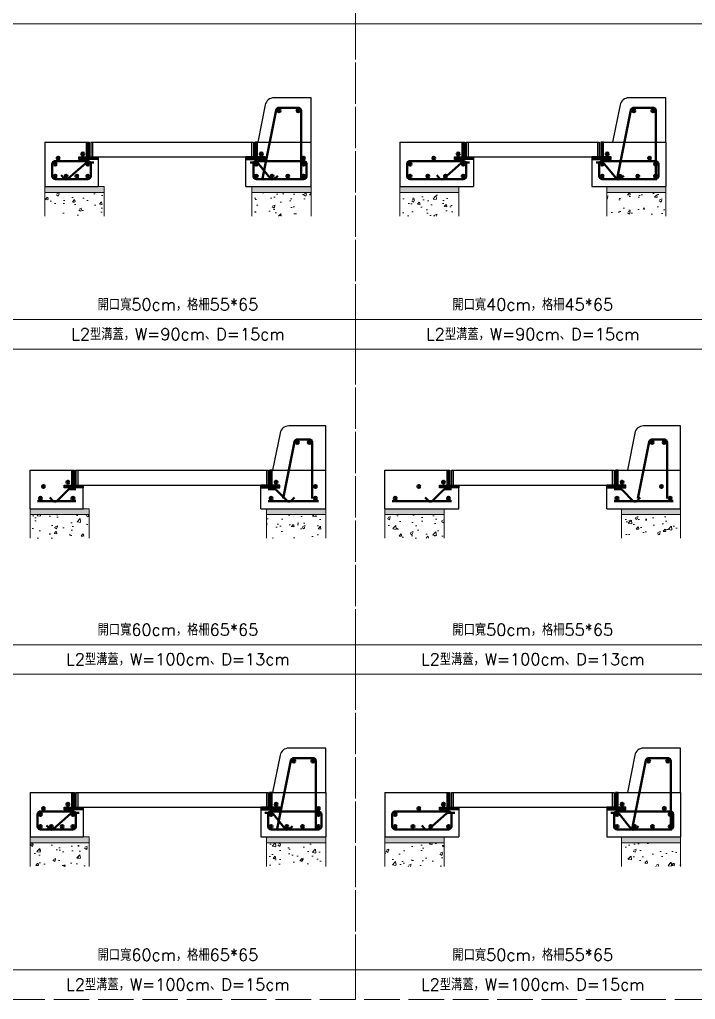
# Model space of a CAD drawing. Extents: x -2931 to 4779, y -2120 to 304.
# Drawn here: x 3551.8 to 3780.3, y -1460.5 to -1129 of the extents above; entities that cross this region are included whole.
import ezdxf

# ---------------------------------------------------------------- set-up
doc = ezdxf.new("R2010")
doc.units = 0
doc.header["$MEASUREMENT"] = 0
doc.linetypes.add('ACAD_ISO02W100', pattern=[15, 12, -3])
doc.layers.add('一、4.基本-隱藏', color=9, linetype='ACAD_ISO02W100', lineweight=20, plot=False)
doc.layers.add('三、3.文字-註解文字', color=2, linetype='Continuous')
for name, color, linetype, lineweight in [('二、1.繪圖-既有設施', 8, 'Continuous', 20), ('二、2.繪圖-施作項目', 181, 'Continuous', 30), ('二、5.繪圖-鋼筋', 60, 'Continuous', 50), ('二、6.繪圖-其他施作項目', 35, 'Continuous', 30)]:
    doc.layers.add(name, color=color, linetype=linetype, lineweight=lineweight)
doc.styles.add('Content', font='romans.shx', dxfattribs={"height": 4, "bigfont": 'genie.shx'})
doc.linetypes.add('ZIGZAG', pattern='A,0.00254,-5.08,[131,ltypeshp.shx,S=5.08,R=0,X=-5.08,Y=0],-10.16,[131,ltypeshp.shx,S=5.08,R=180,X=5.08,Y=0],-5.08', length=20.32254)
pattern_1 = [(0, (-224119.11284, -334171.829), (0.635, 0.635), [0.3175, -0.9525]), (90, (-224118.9541, -334171.9878), (-0.635, 0.635), [0.3175, -0.9525])]
pattern_2 = [(50, (-224119.113, -334171.829), (9.10923345, -0.79695428), [0.9525, -10.4775]), (355, (-224119.113, -334171.829), (-1.76217107, 9.55284226), [0.762, -8.3820292]), (100.4514447, (-224118.354, -334171.895), (7.34706235, 8.7558876), [0.80950044, -8.90451223]), (46.1842, (-224119.113, -334169.289), (13.55395204, -2.1021164), [1.42875, -15.71625]), (96.6355576, (-224117.983, -334169.464), (11.8702067, 12.37130623), [1.21425116, -13.3567804]), (351.184151, (-224119.113, -334169.289), (11.8702067, 12.37130623), [1.14299835, -12.5729866]), (21, (-224117.843, -334169.924), (7.58071956, -5.11325991), [0.9525, -10.4775]), (326, (-224117.843, -334169.924), (3.09010142, 9.2093983), [0.762, -8.382]), (71.451445, (-224117.211, -334170.35), (10.67082096, 4.09613844), [0.80950044, -8.90449688]), (37.5, (-224119.113, -334171.829), (0.154430163, 4.227751944), [0, -8.2804, 0, -8.509, 0, -8.41375]), (7.5, (-224119.113, -334171.829), (3.340983126, 5.00902874), [0, -4.8514, 0, -8.0899, 0, -3.20675]), (327.5, (-224121.945, -334171.829), (6.779529758, -0.2864372), [0, -3.175, 0, -9.906, 0, -13.1445]), (317.5, (-224123.215, -334171.829), (7.40645907, 1.27132455), [0, -4.1275, 0, -6.5786, 0, -9.3345])]

msp = doc.modelspace()

# ---------------------------------------------------------------- hatches: boundary and pattern name
at = {"layer": '二、1.繪圖-既有設施'}
h = msp.add_hatch(dxfattribs=at)
h.set_pattern_fill('CROSS', color=256, scale=0.1)
h.set_pattern_definition(pattern_1)
h.paths.add_polyline_path([(3650.347, -1185.464), (3630.347, -1185.464), (3630.347, -1187.464), (3650.347, -1187.464)])
h.paths.add_polyline_path([(3580.347, -1185.464), (3578.347, -1185.464), (3560.347, -1185.464), (3560.347, -1187.464), (3580.347, -1187.464)])
h = msp.add_hatch(dxfattribs=at)
h.set_pattern_fill('CROSS', color=256, scale=0.1)
h.set_pattern_definition(pattern_1)
h.paths.add_polyline_path([(3770.347, -1185.464), (3750.347, -1185.464), (3750.347, -1187.464), (3770.347, -1187.464)])
h.paths.add_polyline_path([(3700.347, -1185.464), (3680.347, -1185.464), (3680.347, -1187.464), (3700.347, -1187.464)])
h = msp.add_hatch(dxfattribs=at)
h.set_pattern_fill('AR-CONC', color=256, scale=0.05)
h.set_pattern_definition(pattern_2)
h.paths.add_polyline_path([(3630.347, -1195.464), (3650.347, -1195.464), (3650.347, -1187.464), (3630.347, -1187.464)])
h.paths.add_polyline_path([(3560.347, -1195.464), (3580.347, -1195.464), (3580.347, -1187.464), (3560.347, -1187.464)])
h = msp.add_hatch(dxfattribs=at)
h.set_pattern_fill('AR-CONC', color=256, scale=0.05)
h.set_pattern_definition(pattern_2)
h.paths.add_polyline_path([(3750.347, -1195.464), (3770.347, -1195.464), (3770.347, -1187.464), (3750.347, -1187.464)])
h.paths.add_polyline_path([(3680.347, -1195.464), (3700.347, -1195.464), (3700.347, -1187.464), (3680.347, -1187.464)])
h = msp.add_hatch(dxfattribs=at)
h.set_pattern_fill('CROSS', color=256, scale=0.1)
h.set_pattern_definition(pattern_1)
h.paths.add_polyline_path([(3575.347, -1294.464), (3573.347, -1294.464), (3555.347, -1294.464), (3555.347, -1296.464), (3575.347, -1296.464)])
h.paths.add_polyline_path([(3655.347, -1294.464), (3635.347, -1294.464), (3635.347, -1296.464), (3655.347, -1296.464)])
h = msp.add_hatch(dxfattribs=at)
h.set_pattern_fill('CROSS', color=256, scale=0.1)
h.set_pattern_definition(pattern_1)
h.paths.add_polyline_path([(3695.347, -1294.464), (3675.347, -1294.464), (3675.347, -1296.464), (3695.347, -1296.464)])
h.paths.add_polyline_path([(3775.347, -1294.464), (3755.347, -1294.464), (3755.347, -1296.464), (3775.347, -1296.464)])
h = msp.add_hatch(dxfattribs=at)
h.set_pattern_fill('AR-CONC', color=256, scale=0.05)
h.set_pattern_definition(pattern_2)
h.paths.add_polyline_path([(3635.347, -1304.464), (3655.347, -1304.464), (3655.347, -1296.464), (3635.347, -1296.464)])
h.paths.add_polyline_path([(3555.347, -1304.464), (3575.347, -1304.464), (3575.347, -1296.464), (3555.347, -1296.464)])
h = msp.add_hatch(dxfattribs=at)
h.set_pattern_fill('AR-CONC', color=256, scale=0.05)
h.set_pattern_definition(pattern_2)
h.paths.add_polyline_path([(3755.347, -1304.464), (3775.347, -1304.464), (3775.347, -1296.464), (3755.347, -1296.464)])
h.paths.add_polyline_path([(3675.347, -1304.464), (3695.347, -1304.464), (3695.347, -1296.464), (3675.347, -1296.464)])
h = msp.add_hatch(dxfattribs=at)
h.set_pattern_fill('CROSS', color=256, scale=0.1)
h.set_pattern_definition(pattern_1)
h.paths.add_polyline_path([(3655.347, -1405.464), (3635.347, -1405.464), (3635.347, -1407.464), (3655.347, -1407.464)])
h.paths.add_polyline_path([(3575.347, -1405.464), (3573.347, -1405.464), (3555.347, -1405.464), (3555.347, -1407.464), (3575.347, -1407.464)])
h = msp.add_hatch(dxfattribs=at)
h.set_pattern_fill('AR-CONC', color=256, scale=0.05)
h.set_pattern_definition(pattern_2)
h.paths.add_polyline_path([(3635.347, -1415.464), (3655.347, -1415.464), (3655.347, -1407.464), (3635.347, -1407.464)])
h.paths.add_polyline_path([(3555.347, -1415.464), (3575.347, -1415.464), (3575.347, -1407.464), (3555.347, -1407.464)])
h = msp.add_hatch(dxfattribs=at)
h.set_pattern_fill('CROSS', color=256, scale=0.1)
h.set_pattern_definition(pattern_1)
h.paths.add_polyline_path([(3775.347, -1405.464), (3755.347, -1405.464), (3755.347, -1407.464), (3775.347, -1407.464)])
h.paths.add_polyline_path([(3695.347, -1405.464), (3675.347, -1405.464), (3675.347, -1407.464), (3695.347, -1407.464)])
h = msp.add_hatch(dxfattribs=at)
h.set_pattern_fill('AR-CONC', color=256, scale=0.05)
h.set_pattern_definition(pattern_2)
h.paths.add_polyline_path([(3755.347, -1415.464), (3775.347, -1415.464), (3775.347, -1407.464), (3755.347, -1407.464)])
h.paths.add_polyline_path([(3675.347, -1415.464), (3695.347, -1415.464), (3695.347, -1407.464), (3675.347, -1407.464)])
at = {"layer": '二、5.繪圖-鋼筋'}
h = msp.add_hatch(color=256, dxfattribs=at)
h.dxf.hatch_style = 1
h.paths.add_polyline_path([(3640.017, -1159.814, 1), (3639.017, -1159.814, 1)])
h = msp.add_hatch(color=256, dxfattribs=at)
h.dxf.hatch_style = 1
h.paths.add_polyline_path([(3646.497, -1159.814, 1), (3645.497, -1159.814, 1)])
h = msp.add_hatch(color=256, dxfattribs=at)
h.dxf.hatch_style = 1
h.paths.add_polyline_path([(3760.017, -1159.814, 1), (3759.017, -1159.814, 1)])
h = msp.add_hatch(color=256, dxfattribs=at)
h.dxf.hatch_style = 1
h.paths.add_polyline_path([(3766.497, -1159.814, 1), (3765.497, -1159.814, 1)])
h = msp.add_hatch(color=256, dxfattribs=at)
h.dxf.hatch_style = 1
h.paths.add_polyline_path([(3565.347, -1175.914, 1), (3564.347, -1175.914, 1)])
h = msp.add_hatch(color=256, dxfattribs=at)
h.dxf.hatch_style = 1
h.paths.add_polyline_path([(3573.647, -1174.464, 1), (3572.647, -1174.464, 1)])
h = msp.add_hatch(color=256, dxfattribs=at)
h.dxf.hatch_style = 1
h.paths.add_polyline_path([(3634.047, -1174.464, 1), (3633.047, -1174.464, 1)])
h = msp.add_hatch(color=256, dxfattribs=at)
h.dxf.hatch_style = 1
h.paths.add_polyline_path([(3648.347, -1175.864, 1), (3647.347, -1175.864, 1)])
h = msp.add_hatch(color=256, dxfattribs=at)
h.dxf.hatch_style = 1
h.paths.add_polyline_path([(3692.347, -1175.914, 1), (3691.347, -1175.914, 1)])
h = msp.add_hatch(color=256, dxfattribs=at)
h.dxf.hatch_style = 1
h.paths.add_polyline_path([(3700.647, -1174.464, 1), (3699.647, -1174.464, 1)])
h = msp.add_hatch(color=256, dxfattribs=at)
h.dxf.hatch_style = 1
h.paths.add_polyline_path([(3751.047, -1174.464, 1), (3750.047, -1174.464, 1)])
h = msp.add_hatch(color=256, dxfattribs=at)
h.dxf.hatch_style = 1
h.paths.add_polyline_path([(3765.347, -1175.864, 1), (3764.347, -1175.864, 1)])
h = msp.add_hatch(color=256, dxfattribs=at)
h.dxf.hatch_style = 1
h.paths.add_polyline_path([(3564.347, -1177.864, 1), (3563.347, -1177.864, 1)])
h = msp.add_hatch(color=256, dxfattribs=at)
h.dxf.hatch_style = 1
h.paths.add_polyline_path([(3575.347, -1177.864, 1), (3574.347, -1177.864, 1)])
h = msp.add_hatch(color=256, dxfattribs=at)
h.dxf.hatch_style = 1
h.paths.add_polyline_path([(3632.347, -1177.864, 1), (3631.347, -1177.864, 1)])
h = msp.add_hatch(color=256, dxfattribs=at)
h.dxf.hatch_style = 1
h.paths.add_polyline_path([(3648.347, -1177.864, 1), (3647.347, -1177.864, 1)])
h = msp.add_hatch(color=256, dxfattribs=at)
h.dxf.hatch_style = 1
h.paths.add_polyline_path([(3684.347, -1177.864, 1), (3683.347, -1177.864, 1)])
h = msp.add_hatch(color=256, dxfattribs=at)
h.dxf.hatch_style = 1
h.paths.add_polyline_path([(3702.347, -1177.864, 1), (3701.347, -1177.864, 1)])
h = msp.add_hatch(color=256, dxfattribs=at)
h.dxf.hatch_style = 1
h.paths.add_polyline_path([(3749.347, -1177.864, 1), (3748.347, -1177.864, 1)])
h = msp.add_hatch(color=256, dxfattribs=at)
h.dxf.hatch_style = 1
h.paths.add_polyline_path([(3767.347, -1177.864, 1), (3766.347, -1177.864, 1)])
h = msp.add_hatch(color=256, dxfattribs=at)
h.dxf.hatch_style = 1
h.paths.add_polyline_path([(3564.347, -1181.964, 1), (3563.347, -1181.964, 1)])
h = msp.add_hatch(color=256, dxfattribs=at)
h.dxf.hatch_style = 1
h.paths.add_polyline_path([(3568.017, -1181.964, 1), (3567.017, -1181.964, 1)])
h = msp.add_hatch(color=256, dxfattribs=at)
h.dxf.hatch_style = 1
h.paths.add_polyline_path([(3571.687, -1181.964, 1), (3570.687, -1181.964, 1)])
h = msp.add_hatch(color=256, dxfattribs=at)
h.dxf.hatch_style = 1
h.paths.add_polyline_path([(3575.347, -1181.964, 1), (3574.347, -1181.964, 1)])
h = msp.add_hatch(color=256, dxfattribs=at)
h.dxf.hatch_style = 1
h.paths.add_polyline_path([(3632.347, -1181.964, 1), (3631.347, -1181.964, 1)])
h = msp.add_hatch(color=256, dxfattribs=at)
h.dxf.hatch_style = 1
h.paths.add_polyline_path([(3637.677, -1181.964, 1), (3636.677, -1181.964, 1)])
h = msp.add_hatch(color=256, dxfattribs=at)
h.dxf.hatch_style = 1
h.paths.add_polyline_path([(3643.007, -1181.964, 1), (3642.007, -1181.964, 1)])
h = msp.add_hatch(color=256, dxfattribs=at)
h.dxf.hatch_style = 1
h.paths.add_polyline_path([(3648.347, -1181.964, 1), (3647.347, -1181.964, 1)])
h = msp.add_hatch(color=256, dxfattribs=at)
h.dxf.hatch_style = 1
h.paths.add_polyline_path([(3684.347, -1181.964, 1), (3683.347, -1181.964, 1)])
h = msp.add_hatch(color=256, dxfattribs=at)
h.dxf.hatch_style = 1
h.paths.add_polyline_path([(3690.347, -1181.964, 1), (3689.347, -1181.964, 1)])
h = msp.add_hatch(color=256, dxfattribs=at)
h.dxf.hatch_style = 1
h.paths.add_polyline_path([(3696.347, -1181.964, 1), (3695.347, -1181.964, 1)])
h = msp.add_hatch(color=256, dxfattribs=at)
h.dxf.hatch_style = 1
h.paths.add_polyline_path([(3702.347, -1181.964, 1), (3701.347, -1181.964, 1)])
h = msp.add_hatch(color=256, dxfattribs=at)
h.dxf.hatch_style = 1
h.paths.add_polyline_path([(3749.347, -1181.964, 1), (3748.347, -1181.964, 1)])
h = msp.add_hatch(color=256, dxfattribs=at)
h.dxf.hatch_style = 1
h.paths.add_polyline_path([(3755.347, -1181.964, 1), (3754.347, -1181.964, 1)])
h = msp.add_hatch(color=256, dxfattribs=at)
h.dxf.hatch_style = 1
h.paths.add_polyline_path([(3761.347, -1181.964, 1), (3760.347, -1181.964, 1)])
h = msp.add_hatch(color=256, dxfattribs=at)
h.dxf.hatch_style = 1
h.paths.add_polyline_path([(3767.347, -1181.964, 1), (3766.347, -1181.964, 1)])
h = msp.add_hatch(color=256, dxfattribs=at)
h.dxf.hatch_style = 1
h.paths.add_polyline_path([(3646.217, -1272.014, 1), (3645.217, -1272.014, 1)])
h = msp.add_hatch(color=256, dxfattribs=at)
h.dxf.hatch_style = 1
h.paths.add_polyline_path([(3650.297, -1272.014, 1), (3649.297, -1272.014, 1)])
h = msp.add_hatch(color=256, dxfattribs=at)
h.dxf.hatch_style = 1
h.paths.add_polyline_path([(3766.217, -1272.014, 1), (3765.217, -1272.014, 1)])
h = msp.add_hatch(color=256, dxfattribs=at)
h.dxf.hatch_style = 1
h.paths.add_polyline_path([(3770.297, -1272.014, 1), (3769.297, -1272.014, 1)])
h = msp.add_hatch(color=256, dxfattribs=at)
h.dxf.hatch_style = 1
h.paths.add_polyline_path([(3568.647, -1285.464, 1), (3567.647, -1285.464, 1)])
h = msp.add_hatch(color=256, dxfattribs=at)
h.dxf.hatch_style = 1
h.paths.add_polyline_path([(3639.047, -1285.464, 1), (3638.047, -1285.464, 1)])
h = msp.add_hatch(color=256, dxfattribs=at)
h.dxf.hatch_style = 1
h.paths.add_polyline_path([(3695.647, -1285.464, 1), (3694.647, -1285.464, 1)])
h = msp.add_hatch(color=256, dxfattribs=at)
h.dxf.hatch_style = 1
h.paths.add_polyline_path([(3756.047, -1285.464, 1), (3755.047, -1285.464, 1)])
h = msp.add_hatch(color=256, dxfattribs=at)
h.dxf.hatch_style = 1
h.paths.add_polyline_path([(3560.347, -1286.914, 1), (3559.347, -1286.914, 1)])
h = msp.add_hatch(color=256, dxfattribs=at)
h.dxf.hatch_style = 1
h.paths.add_polyline_path([(3652.347, -1286.914, 1), (3651.347, -1286.914, 1)])
h = msp.add_hatch(color=256, dxfattribs=at)
h.dxf.hatch_style = 1
h.paths.add_polyline_path([(3687.347, -1286.914, 1), (3686.347, -1286.914, 1)])
h = msp.add_hatch(color=256, dxfattribs=at)
h.dxf.hatch_style = 1
h.paths.add_polyline_path([(3769.347, -1286.914, 1), (3768.347, -1286.914, 1)])
h = msp.add_hatch(color=256, dxfattribs=at)
h.dxf.hatch_style = 1
h.paths.add_polyline_path([(3559.347, -1290.964, 1), (3558.347, -1290.964, 1)])
h = msp.add_hatch(color=256, dxfattribs=at)
h.dxf.hatch_style = 1
h.paths.add_polyline_path([(3570.347, -1290.964, 1), (3569.347, -1290.964, 1)])
h = msp.add_hatch(color=256, dxfattribs=at)
h.dxf.hatch_style = 1
h.paths.add_polyline_path([(3637.347, -1290.964, 1), (3636.347, -1290.964, 1)])
h = msp.add_hatch(color=256, dxfattribs=at)
h.dxf.hatch_style = 1
h.paths.add_polyline_path([(3652.347, -1290.964, 1), (3651.347, -1290.964, 1)])
h = msp.add_hatch(color=256, dxfattribs=at)
h.dxf.hatch_style = 1
h.paths.add_polyline_path([(3679.347, -1290.964, 1), (3678.347, -1290.964, 1)])
h = msp.add_hatch(color=256, dxfattribs=at)
h.dxf.hatch_style = 1
h.paths.add_polyline_path([(3697.347, -1290.964, 1), (3696.347, -1290.964, 1)])
h = msp.add_hatch(color=256, dxfattribs=at)
h.dxf.hatch_style = 1
h.paths.add_polyline_path([(3754.347, -1290.964, 1), (3753.347, -1290.964, 1)])
h = msp.add_hatch(color=256, dxfattribs=at)
h.dxf.hatch_style = 1
h.paths.add_polyline_path([(3772.347, -1290.964, 1), (3771.347, -1290.964, 1)])
h = msp.add_hatch(color=256, dxfattribs=at)
h.dxf.hatch_style = 1
h.paths.add_polyline_path([(3645.017, -1379.814, 1), (3644.017, -1379.814, 1)])
h = msp.add_hatch(color=256, dxfattribs=at)
h.dxf.hatch_style = 1
h.paths.add_polyline_path([(3651.497, -1379.814, 1), (3650.497, -1379.814, 1)])
h = msp.add_hatch(color=256, dxfattribs=at)
h.dxf.hatch_style = 1
h.paths.add_polyline_path([(3765.017, -1379.814, 1), (3764.017, -1379.814, 1)])
h = msp.add_hatch(color=256, dxfattribs=at)
h.dxf.hatch_style = 1
h.paths.add_polyline_path([(3771.497, -1379.814, 1), (3770.497, -1379.814, 1)])
h = msp.add_hatch(color=256, dxfattribs=at)
h.dxf.hatch_style = 1
h.paths.add_polyline_path([(3560.347, -1395.914, 1), (3559.347, -1395.914, 1)])
h = msp.add_hatch(color=256, dxfattribs=at)
h.dxf.hatch_style = 1
h.paths.add_polyline_path([(3568.647, -1394.464, 1), (3567.647, -1394.464, 1)])
h = msp.add_hatch(color=256, dxfattribs=at)
h.dxf.hatch_style = 1
h.paths.add_polyline_path([(3639.047, -1394.464, 1), (3638.047, -1394.464, 1)])
h = msp.add_hatch(color=256, dxfattribs=at)
h.dxf.hatch_style = 1
h.paths.add_polyline_path([(3653.347, -1395.864, 1), (3652.347, -1395.864, 1)])
h = msp.add_hatch(color=256, dxfattribs=at)
h.dxf.hatch_style = 1
h.paths.add_polyline_path([(3687.347, -1395.914, 1), (3686.347, -1395.914, 1)])
h = msp.add_hatch(color=256, dxfattribs=at)
h.dxf.hatch_style = 1
h.paths.add_polyline_path([(3695.647, -1394.464, 1), (3694.647, -1394.464, 1)])
h = msp.add_hatch(color=256, dxfattribs=at)
h.dxf.hatch_style = 1
h.paths.add_polyline_path([(3756.047, -1394.464, 1), (3755.047, -1394.464, 1)])
h = msp.add_hatch(color=256, dxfattribs=at)
h.dxf.hatch_style = 1
h.paths.add_polyline_path([(3770.347, -1395.864, 1), (3769.347, -1395.864, 1)])
h = msp.add_hatch(color=256, dxfattribs=at)
h.dxf.hatch_style = 1
h.paths.add_polyline_path([(3559.347, -1397.864, 1), (3558.347, -1397.864, 1)])
h = msp.add_hatch(color=256, dxfattribs=at)
h.dxf.hatch_style = 1
h.paths.add_polyline_path([(3570.347, -1397.864, 1), (3569.347, -1397.864, 1)])
h = msp.add_hatch(color=256, dxfattribs=at)
h.dxf.hatch_style = 1
h.paths.add_polyline_path([(3637.347, -1397.864, 1), (3636.347, -1397.864, 1)])
h = msp.add_hatch(color=256, dxfattribs=at)
h.dxf.hatch_style = 1
h.paths.add_polyline_path([(3653.347, -1397.864, 1), (3652.347, -1397.864, 1)])
h = msp.add_hatch(color=256, dxfattribs=at)
h.dxf.hatch_style = 1
h.paths.add_polyline_path([(3679.347, -1397.864, 1), (3678.347, -1397.864, 1)])
h = msp.add_hatch(color=256, dxfattribs=at)
h.dxf.hatch_style = 1
h.paths.add_polyline_path([(3754.347, -1397.864, 1), (3753.347, -1397.864, 1)])
h = msp.add_hatch(color=256, dxfattribs=at)
h.dxf.hatch_style = 1
h.paths.add_polyline_path([(3772.347, -1397.864, 1), (3771.347, -1397.864, 1)])
h = msp.add_hatch(color=256, dxfattribs=at)
h.dxf.hatch_style = 1
h.paths.add_polyline_path([(3559.347, -1401.964, 1), (3558.347, -1401.964, 1)])
h = msp.add_hatch(color=256, dxfattribs=at)
h.dxf.hatch_style = 1
h.paths.add_polyline_path([(3563.017, -1401.964, 1), (3562.017, -1401.964, 1)])
h = msp.add_hatch(color=256, dxfattribs=at)
h.dxf.hatch_style = 1
h.paths.add_polyline_path([(3566.687, -1401.964, 1), (3565.687, -1401.964, 1)])
h = msp.add_hatch(color=256, dxfattribs=at)
h.dxf.hatch_style = 1
h.paths.add_polyline_path([(3570.347, -1401.964, 1), (3569.347, -1401.964, 1)])
h = msp.add_hatch(color=256, dxfattribs=at)
h.dxf.hatch_style = 1
h.paths.add_polyline_path([(3637.347, -1401.964, 1), (3636.347, -1401.964, 1)])
h = msp.add_hatch(color=256, dxfattribs=at)
h.dxf.hatch_style = 1
h.paths.add_polyline_path([(3642.677, -1401.964, 1), (3641.677, -1401.964, 1)])
h = msp.add_hatch(color=256, dxfattribs=at)
h.dxf.hatch_style = 1
h.paths.add_polyline_path([(3648.007, -1401.964, 1), (3647.007, -1401.964, 1)])
h = msp.add_hatch(color=256, dxfattribs=at)
h.dxf.hatch_style = 1
h.paths.add_polyline_path([(3653.347, -1401.964, 1), (3652.347, -1401.964, 1)])
h = msp.add_hatch(color=256, dxfattribs=at)
h.dxf.hatch_style = 1
h.paths.add_polyline_path([(3679.347, -1401.964, 1), (3678.347, -1401.964, 1)])
h = msp.add_hatch(color=256, dxfattribs=at)
h.dxf.hatch_style = 1
h.paths.add_polyline_path([(3685.347, -1401.964, 1), (3684.347, -1401.964, 1)])
h = msp.add_hatch(color=256, dxfattribs=at)
h.dxf.hatch_style = 1
h.paths.add_polyline_path([(3691.347, -1401.964, 1), (3690.347, -1401.964, 1)])
h = msp.add_hatch(color=256, dxfattribs=at)
h.dxf.hatch_style = 1
h.paths.add_polyline_path([(3697.347, -1401.964, 1), (3696.347, -1401.964, 1)])
h = msp.add_hatch(color=256, dxfattribs=at)
h.dxf.hatch_style = 1
h.paths.add_polyline_path([(3754.347, -1401.964, 1), (3753.347, -1401.964, 1)])
h = msp.add_hatch(color=256, dxfattribs=at)
h.dxf.hatch_style = 1
h.paths.add_polyline_path([(3760.347, -1401.964, 1), (3759.347, -1401.964, 1)])
h = msp.add_hatch(color=256, dxfattribs=at)
h.dxf.hatch_style = 1
h.paths.add_polyline_path([(3766.347, -1401.964, 1), (3765.347, -1401.964, 1)])
h = msp.add_hatch(color=256, dxfattribs=at)
h.dxf.hatch_style = 1
h.paths.add_polyline_path([(3772.347, -1401.964, 1), (3771.347, -1401.964, 1)])
at = {"layer": '二、6.繪圖-其他施作項目'}
h = msp.add_hatch(dxfattribs=at)
h.set_pattern_fill('ANSI31', color=256, scale=0.1)
h.set_pattern_definition([(45, (4803.18152, -2190.9917), (-0.2245064, 0.2245064), [])])
h.paths.add_polyline_path([(3575.347, -1170.464), (3574.447, -1170.464), (3574.447, -1175.464), (3571.847, -1175.464), (3571.847, -1176.364), (3578.347, -1176.364), (3578.347, -1175.464), (3575.347, -1175.464)])
h.paths.add_polyline_path([(3631.347, -1175.464), (3628.347, -1175.464), (3628.347, -1176.364), (3634.847, -1176.364), (3634.847, -1175.464), (3632.247, -1175.464), (3632.247, -1170.464), (3631.347, -1170.464)])
h = msp.add_hatch(dxfattribs=at)
h.set_pattern_fill('ANSI31', color=256, scale=0.1)
h.set_pattern_definition([(45, (5416.85616, -2474.7503), (-0.224506403, 0.224506403), [])])
h.paths.add_polyline_path([(3701.447, -1175.464), (3698.847, -1175.464), (3698.847, -1176.364), (3705.347, -1176.364), (3705.347, -1175.464), (3702.347, -1175.464), (3702.347, -1170.464), (3701.447, -1170.464)])
h.paths.add_polyline_path([(3749.247, -1170.464), (3748.347, -1170.464), (3748.347, -1175.464), (3745.347, -1175.464), (3745.347, -1176.364), (3751.847, -1176.364), (3751.847, -1175.464), (3749.247, -1175.464)])
h = msp.add_hatch(dxfattribs=at)
h.set_pattern_fill('ANSI31', color=256, scale=0.1)
h.set_pattern_definition([(45, (4798.18152, -2276.92693), (-0.2245064, 0.2245064), [])])
h.paths.add_polyline_path([(3570.347, -1281.464), (3569.447, -1281.464), (3569.447, -1286.464), (3566.847, -1286.464), (3566.847, -1287.364), (3573.347, -1287.364), (3573.347, -1286.464), (3570.347, -1286.464)])
h.paths.add_polyline_path([(3636.347, -1286.464), (3633.347, -1286.464), (3633.347, -1287.364), (3639.847, -1287.364), (3639.847, -1286.464), (3637.247, -1286.464), (3637.247, -1281.464), (3636.347, -1281.464)])
h = msp.add_hatch(dxfattribs=at)
h.set_pattern_fill('ANSI31', color=256, scale=0.1)
h.set_pattern_definition([(45, (4925.18152, -2301.9917), (-0.2245064, 0.2245064), [])])
h.paths.add_polyline_path([(3697.347, -1281.464), (3696.447, -1281.464), (3696.447, -1286.464), (3693.847, -1286.464), (3693.847, -1287.364), (3700.347, -1287.364), (3700.347, -1286.464), (3697.347, -1286.464)])
h.paths.add_polyline_path([(3753.347, -1286.464), (3750.347, -1286.464), (3750.347, -1287.364), (3756.847, -1287.364), (3756.847, -1286.464), (3754.247, -1286.464), (3754.247, -1281.464), (3753.347, -1281.464)])
h = msp.add_hatch(dxfattribs=at)
h.set_pattern_fill('ANSI31', color=256, scale=0.1)
h.set_pattern_definition([(45, (4798.18152, -2385.92693), (-0.2245064, 0.2245064), [])])
h.paths.add_polyline_path([(3570.347, -1390.464), (3569.447, -1390.464), (3569.447, -1395.464), (3566.847, -1395.464), (3566.847, -1396.364), (3573.347, -1396.364), (3573.347, -1395.464), (3570.347, -1395.464)])
h.paths.add_polyline_path([(3636.347, -1395.464), (3633.347, -1395.464), (3633.347, -1396.364), (3639.847, -1396.364), (3639.847, -1395.464), (3637.247, -1395.464), (3637.247, -1390.464), (3636.347, -1390.464)])
h = msp.add_hatch(dxfattribs=at)
h.set_pattern_fill('ANSI31', color=256, scale=0.1)
h.set_pattern_definition([(45, (4925.18152, -2410.9917), (-0.2245064, 0.2245064), [])])
h.paths.add_polyline_path([(3697.347, -1390.464), (3696.447, -1390.464), (3696.447, -1395.464), (3693.847, -1395.464), (3693.847, -1396.364), (3700.347, -1396.364), (3700.347, -1395.464), (3697.347, -1395.464)])
h.paths.add_polyline_path([(3753.347, -1395.464), (3750.347, -1395.464), (3750.347, -1396.364), (3756.847, -1396.364), (3756.847, -1395.464), (3754.247, -1395.464), (3754.247, -1390.464), (3753.347, -1390.464)])

# ---------------------------------------------------------------- linework, layer by layer
at = {"layer": '一、4.基本-隱藏'}
for points in [[(3545.347, -1120.464), (3665.347, -1120.464), (3665.347, -1130.464), (3545.347, -1130.464)], [(3665.347, -1120.464), (3785.347, -1120.464), (3785.347, -1130.464), (3665.347, -1130.464)], [(3545.347, -1130.464), (3665.347, -1130.464), (3665.347, -1230.464), (3545.347, -1230.464)], [(3665.347, -1130.464), (3785.347, -1130.464), (3785.347, -1230.464), (3665.347, -1230.464)], [(3545.347, -1230.464), (3665.347, -1230.464), (3665.347, -1240.464), (3545.347, -1240.464)], [(3665.347, -1230.464), (3785.347, -1230.464), (3785.347, -1240.464), (3665.347, -1240.464)], [(3545.347, -1240.464), (3665.347, -1240.464), (3665.347, -1340.464), (3545.347, -1340.464)], [(3665.347, -1240.464), (3785.347, -1240.464), (3785.347, -1340.464), (3665.347, -1340.464)], [(3545.347, -1340.464), (3665.347, -1340.464), (3665.347, -1350.464), (3545.347, -1350.464)], [(3665.347, -1340.464), (3785.347, -1340.464), (3785.347, -1350.464), (3665.347, -1350.464)], [(3545.347, -1350.464), (3665.347, -1350.464), (3665.347, -1450.464), (3545.347, -1450.464)], [(3665.347, -1350.464), (3785.347, -1350.464), (3785.347, -1450.464), (3665.347, -1450.464)], [(3545.347, -1450.464), (3665.347, -1450.464), (3665.347, -1460.464), (3545.347, -1460.464)], [(3665.347, -1450.464), (3785.347, -1450.464), (3785.347, -1460.464), (3665.347, -1460.464)]]:
    msp.add_lwpolyline(points, close=True, dxfattribs=at)
at = {"layer": '二、1.繪圖-既有設施'}
for points in [[(3560.347, -1185.464), (3560.347, -1195.464)], [(3578.347, -1185.464), (3580.347, -1185.464)], [(3580.347, -1185.464), (3580.347, -1195.464)], [(3630.347, -1185.464), (3630.347, -1195.464)], [(3650.347, -1185.464), (3650.347, -1195.464)], [(3680.347, -1185.464), (3680.347, -1195.464)], [(3700.347, -1185.464), (3700.347, -1195.464)], [(3750.347, -1185.464), (3750.347, -1195.464)], [(3770.347, -1185.464), (3770.347, -1195.464)], [(3560.347, -1187.464), (3580.347, -1187.464)], [(3630.347, -1187.464), (3650.347, -1187.464)], [(3680.347, -1187.464), (3700.347, -1187.464)], [(3750.347, -1187.464), (3770.347, -1187.464)], [(3555.347, -1294.464), (3555.347, -1304.464)], [(3573.347, -1294.464), (3575.347, -1294.464)], [(3575.347, -1294.464), (3575.347, -1304.464)], [(3635.347, -1294.464), (3635.347, -1304.464)], [(3655.347, -1294.464), (3655.347, -1304.464)], [(3675.347, -1294.464), (3675.347, -1304.464)], [(3695.347, -1294.464), (3695.347, -1304.464)], [(3755.347, -1294.464), (3755.347, -1304.464)], [(3775.347, -1294.464), (3775.347, -1304.464)], [(3555.347, -1296.464), (3575.347, -1296.464)], [(3635.347, -1296.464), (3655.347, -1296.464)], [(3675.347, -1296.464), (3695.347, -1296.464)], [(3755.347, -1296.464), (3775.347, -1296.464)], [(3555.347, -1405.464), (3555.347, -1415.464)], [(3555.347, -1407.464), (3575.347, -1407.464)], [(3573.347, -1405.464), (3575.347, -1405.464)], [(3575.347, -1405.464), (3575.347, -1415.464)], [(3635.347, -1405.464), (3635.347, -1415.464)], [(3635.347, -1407.464), (3655.347, -1407.464)], [(3655.347, -1405.464), (3655.347, -1415.464)], [(3675.347, -1405.464), (3675.347, -1415.464)], [(3675.347, -1407.464), (3695.347, -1407.464)], [(3695.347, -1405.464), (3695.347, -1415.464)], [(3755.347, -1405.464), (3755.347, -1415.464)], [(3755.347, -1407.464), (3775.347, -1407.464)], [(3775.347, -1405.464), (3775.347, -1415.464)]]:
    msp.add_lwpolyline(points, dxfattribs=at)
at = {"layer": '二、2.繪圖-施作項目'}
for points in [[(3650.347, -1155.464), (3637.807, -1155.464, 0.3575108), (3634.865, -1157.876), (3632.347, -1170.464)], [(3770.347, -1155.464), (3757.807, -1155.464, 0.3575108), (3754.865, -1157.876), (3752.347, -1170.464)], [(3655.347, -1266.464), (3642.807, -1266.464, 0.3575108), (3639.865, -1268.876), (3637.347, -1281.464)], [(3775.347, -1266.464), (3762.807, -1266.464, 0.3575108), (3759.865, -1268.876), (3757.347, -1281.464)], [(3655.347, -1375.464), (3642.807, -1375.464, 0.3575108), (3639.865, -1377.876), (3637.347, -1390.464)], [(3775.347, -1375.464), (3762.807, -1375.464, 0.3575108), (3759.865, -1377.876), (3757.347, -1390.464)]]:
    msp.add_lwpolyline(points, format="xyb", dxfattribs=at)
for points in [[(3650.347, -1170.464), (3650.347, -1155.464)], [(3770.347, -1170.464), (3770.347, -1155.464)], [(3560.347, -1170.464), (3574.447, -1170.464)], [(3560.347, -1170.464), (3560.347, -1185.464)], [(3632.247, -1170.464), (3632.347, -1170.464)], [(3650.347, -1185.464), (3650.347, -1170.464)], [(3680.347, -1170.464), (3701.447, -1170.464)], [(3680.347, -1170.464), (3680.347, -1185.464)], [(3749.247, -1170.464), (3752.347, -1170.464)], [(3770.347, -1170.464), (3770.347, -1185.464)], [(3578.347, -1175.464), (3578.347, -1185.464)], [(3628.347, -1185.464), (3628.347, -1175.464)], [(3705.347, -1175.464), (3705.347, -1185.464)], [(3745.347, -1175.464), (3745.347, -1185.464)], [(3560.347, -1185.464), (3578.347, -1185.464)], [(3628.347, -1185.464), (3650.347, -1185.464)], [(3680.347, -1185.464), (3705.347, -1185.464)], [(3745.347, -1185.464), (3770.347, -1185.464)], [(3655.347, -1281.464), (3655.347, -1266.464)], [(3775.347, -1281.464), (3775.347, -1266.464)], [(3555.347, -1281.464), (3569.447, -1281.464)], [(3555.347, -1294.464), (3555.347, -1281.464)], [(3637.247, -1281.464), (3637.347, -1281.464)], [(3655.347, -1294.464), (3655.347, -1281.464)], [(3675.347, -1281.464), (3696.447, -1281.464)], [(3675.347, -1294.464), (3675.347, -1281.464)], [(3754.247, -1281.464), (3757.347, -1281.464)], [(3775.347, -1294.464), (3775.347, -1281.464)], [(3573.347, -1294.464), (3573.347, -1286.464)], [(3633.347, -1294.464), (3633.347, -1286.464)], [(3700.347, -1294.464), (3700.347, -1286.464)], [(3750.347, -1294.464), (3750.347, -1286.464)], [(3555.347, -1294.464), (3573.347, -1294.464)], [(3633.347, -1294.464), (3655.347, -1294.464)], [(3675.347, -1294.464), (3700.347, -1294.464)], [(3750.347, -1294.464), (3775.347, -1294.464)], [(3655.347, -1390.464), (3655.347, -1375.464)], [(3775.347, -1390.464), (3775.347, -1375.464)], [(3555.347, -1390.464), (3569.447, -1390.464)], [(3555.347, -1390.464), (3555.347, -1405.464)], [(3637.247, -1390.464), (3637.347, -1390.464)], [(3655.347, -1390.464), (3655.347, -1405.464)], [(3675.347, -1390.464), (3696.447, -1390.464)], [(3675.347, -1390.464), (3675.347, -1405.464)], [(3754.247, -1390.464), (3757.347, -1390.464)], [(3775.347, -1390.464), (3775.347, -1405.464)], [(3573.347, -1395.464), (3573.347, -1405.464)], [(3633.347, -1395.464), (3633.347, -1405.464)], [(3700.347, -1395.464), (3700.347, -1405.464)], [(3750.347, -1395.464), (3750.347, -1405.464)], [(3555.347, -1405.464), (3573.347, -1405.464)], [(3633.347, -1405.464), (3655.347, -1405.464)], [(3675.347, -1405.464), (3700.347, -1405.464)], [(3750.347, -1405.464), (3775.347, -1405.464)]]:
    msp.add_lwpolyline(points, dxfattribs=at)
at = {"layer": '二、2.繪圖-施作項目', "linetype": 'ZIGZAG', "ltscale": 0.005}
for points in [[(3632.347, -1170.464), (3650.347, -1170.464)], [(3752.347, -1170.464), (3770.347, -1170.464)], [(3637.347, -1281.464), (3655.347, -1281.464)], [(3757.347, -1281.464), (3775.347, -1281.464)], [(3637.347, -1390.464), (3655.347, -1390.464)], [(3757.347, -1390.464), (3775.347, -1390.464)]]:
    msp.add_lwpolyline(points, dxfattribs=at)
at = {"layer": '二、5.繪圖-鋼筋'}
for points in [[(3633.794, -1183.329), (3638.537, -1159.618, -0.3575108), (3639.517, -1158.814), (3645.997, -1158.814, -0.4142136), (3646.997, -1159.814), (3646.997, -1183.314)], [(3753.794, -1183.329), (3758.537, -1159.618, -0.3575108), (3759.517, -1158.814), (3765.997, -1158.814, -0.4142136), (3766.997, -1159.814), (3766.997, -1183.314)], [(3565.865, -1181.588), (3566.857, -1182.714, 0.4142136), (3568.268, -1182.804), (3574.164, -1177.614, -0.1824306), (3574.825, -1177.364), (3576.947, -1177.364)], [(3639.122, -1181.893), (3637.955, -1182.836, -0.4142136), (3636.549, -1182.687), (3632.547, -1177.736, 0.226529), (3631.77, -1177.364), (3629.747, -1177.364)], [(3692.865, -1181.588), (3693.857, -1182.714, 0.4142136), (3695.268, -1182.804), (3701.164, -1177.614, -0.1824306), (3701.825, -1177.364), (3703.947, -1177.364)], [(3756.122, -1181.893), (3754.955, -1182.836, -0.4142136), (3753.549, -1182.687), (3749.547, -1177.736, 0.226529), (3748.77, -1177.364), (3746.747, -1177.364)], [(3640.897, -1291.018), (3644.737, -1271.818, -0.3575108), (3645.717, -1271.014), (3649.797, -1271.014, -0.4142136), (3650.797, -1272.014), (3650.797, -1291.014)], [(3760.897, -1291.018), (3764.737, -1271.818, -0.3575108), (3765.717, -1271.014), (3769.797, -1271.014, -0.4142136), (3770.797, -1272.014), (3770.797, -1291.014)], [(3570.847, -1287.864), (3568.762, -1287.864, 0.1989124), (3568.054, -1288.157), (3564.454, -1291.757, -0.4142136), (3563.04, -1291.757), (3561.98, -1290.697)], [(3635.847, -1287.864), (3637.933, -1287.864, -0.1989124), (3638.64, -1288.157), (3642.24, -1291.757, 0.4142136), (3643.654, -1291.757), (3644.715, -1290.697)], [(3697.847, -1287.864), (3695.762, -1287.864, 0.1989124), (3695.054, -1288.157), (3691.454, -1291.757, -0.4142136), (3690.04, -1291.757), (3688.98, -1290.697)], [(3752.847, -1287.864), (3754.933, -1287.864, -0.1989124), (3755.64, -1288.157), (3759.24, -1291.757, 0.4142136), (3760.654, -1291.757), (3761.715, -1290.697)], [(3638.794, -1403.329), (3643.537, -1379.618, -0.3575108), (3644.517, -1378.814), (3650.997, -1378.814, -0.4142136), (3651.997, -1379.814), (3651.997, -1403.314)], [(3758.794, -1403.329), (3763.537, -1379.618, -0.3575108), (3764.517, -1378.814), (3770.997, -1378.814, -0.4142136), (3771.997, -1379.814), (3771.997, -1403.314)], [(3560.865, -1401.588), (3561.857, -1402.714, 0.4142136), (3563.268, -1402.804), (3569.164, -1397.614, -0.1824306), (3569.825, -1397.364), (3571.947, -1397.364)], [(3644.122, -1401.893), (3642.955, -1402.836, -0.4142136), (3641.549, -1402.687), (3637.547, -1397.736, 0.226529), (3636.77, -1397.364), (3634.747, -1397.364)], [(3687.865, -1401.588), (3688.857, -1402.714, 0.4142136), (3690.268, -1402.804), (3696.164, -1397.614, -0.1824306), (3696.825, -1397.364), (3698.947, -1397.364)], [(3761.122, -1401.893), (3759.955, -1402.836, -0.4142136), (3758.549, -1402.687), (3754.547, -1397.736, 0.226529), (3753.77, -1397.364), (3751.747, -1397.364)]]:
    msp.add_lwpolyline(points, format="xyb", dxfattribs=at)
for points in [[(3575.847, -1181.964), (3575.847, -1177.864, 0.4142136), (3574.847, -1176.864), (3563.847, -1176.864, 0.4142136), (3562.847, -1177.864), (3562.847, -1181.964, 0.4142136), (3563.847, -1182.964), (3574.847, -1182.964, 0.4142136)], [(3631.847, -1176.864), (3647.847, -1176.864, -0.4142136), (3648.847, -1177.864), (3648.847, -1181.964, -0.4142136), (3647.847, -1182.964), (3631.847, -1182.964, -0.4142136), (3630.847, -1181.964), (3630.847, -1177.864, -0.4142136)], [(3702.847, -1181.964), (3702.847, -1177.864, 0.4142136), (3701.847, -1176.864), (3683.847, -1176.864, 0.4142136), (3682.847, -1177.864), (3682.847, -1181.964, 0.4142136), (3683.847, -1182.964), (3701.847, -1182.964, 0.4142136)], [(3748.847, -1182.964), (3766.847, -1182.964, 0.4142136), (3767.847, -1181.964), (3767.847, -1177.864, 0.4142136), (3766.847, -1176.864), (3748.847, -1176.864, 0.4142136), (3747.847, -1177.864), (3747.847, -1181.964, 0.4142136)], [(3570.847, -1401.964), (3570.847, -1397.864, 0.4142136), (3569.847, -1396.864), (3558.847, -1396.864, 0.4142136), (3557.847, -1397.864), (3557.847, -1401.964, 0.4142136), (3558.847, -1402.964), (3569.847, -1402.964, 0.4142136)], [(3636.847, -1396.864), (3652.847, -1396.864, -0.4142136), (3653.847, -1397.864), (3653.847, -1401.964, -0.4142136), (3652.847, -1402.964), (3636.847, -1402.964, -0.4142136), (3635.847, -1401.964), (3635.847, -1397.864, -0.4142136)], [(3697.847, -1401.964), (3697.847, -1397.864, 0.4142136), (3696.847, -1396.864), (3678.847, -1396.864, 0.4142136), (3677.847, -1397.864), (3677.847, -1401.964, 0.4142136), (3678.847, -1402.964), (3696.847, -1402.964, 0.4142136)], [(3753.847, -1402.964), (3771.847, -1402.964, 0.4142136), (3772.847, -1401.964), (3772.847, -1397.864, 0.4142136), (3771.847, -1396.864), (3753.847, -1396.864, 0.4142136), (3752.847, -1397.864), (3752.847, -1401.964, 0.4142136)]]:
    msp.add_lwpolyline(points, format="xyb", close=True, dxfattribs=at)
for points in [[(3557.847, -1291.964), (3570.847, -1291.964)], [(3635.847, -1291.964), (3652.847, -1291.964)], [(3677.847, -1291.964), (3697.847, -1291.964)], [(3752.847, -1291.964), (3772.847, -1291.964)]]:
    msp.add_lwpolyline(points, dxfattribs=at)
for centre in [(3639.517, -1159.814), (3645.997, -1159.814), (3759.517, -1159.814), (3765.997, -1159.814), (3564.847, -1175.914), (3573.147, -1174.464), (3633.547, -1174.464), (3647.847, -1175.864), (3691.847, -1175.914), (3700.147, -1174.464), (3750.547, -1174.464), (3764.847, -1175.864), (3563.847, -1177.864), (3574.847, -1177.864), (3631.847, -1177.864), (3647.847, -1177.864), (3683.847, -1177.864), (3701.847, -1177.864), (3748.847, -1177.864), (3766.847, -1177.864), (3563.847, -1181.964), (3567.517, -1181.964), (3571.187, -1181.964), (3574.847, -1181.964), (3631.847, -1181.964), (3637.177, -1181.964), (3642.507, -1181.964), (3647.847, -1181.964), (3683.847, -1181.964), (3689.847, -1181.964), (3695.847, -1181.964), (3701.847, -1181.964), (3748.847, -1181.964), (3754.847, -1181.964), (3760.847, -1181.964), (3766.847, -1181.964), (3645.717, -1272.014), (3649.797, -1272.014), (3765.717, -1272.014), (3769.797, -1272.014), (3568.147, -1285.464), (3638.547, -1285.464), (3695.147, -1285.464), (3755.547, -1285.464), (3559.847, -1286.914), (3651.847, -1286.914), (3686.847, -1286.914), (3768.847, -1286.914), (3558.847, -1290.964), (3569.847, -1290.964), (3636.847, -1290.964), (3651.847, -1290.964), (3678.847, -1290.964), (3696.847, -1290.964), (3753.847, -1290.964), (3771.847, -1290.964), (3644.517, -1379.814), (3650.997, -1379.814), (3764.517, -1379.814), (3770.997, -1379.814), (3559.847, -1395.914), (3568.147, -1394.464), (3638.547, -1394.464), (3652.847, -1395.864), (3686.847, -1395.914), (3695.147, -1394.464), (3755.547, -1394.464), (3769.847, -1395.864), (3558.847, -1397.864), (3569.847, -1397.864), (3636.847, -1397.864), (3652.847, -1397.864), (3678.847, -1397.864), (3753.847, -1397.864), (3771.847, -1397.864), (3558.847, -1401.964), (3562.517, -1401.964), (3566.187, -1401.964), (3569.847, -1401.964), (3636.847, -1401.964), (3642.177, -1401.964), (3647.507, -1401.964), (3652.847, -1401.964), (3678.847, -1401.964), (3684.847, -1401.964), (3690.847, -1401.964), (3696.847, -1401.964), (3753.847, -1401.964), (3759.847, -1401.964), (3765.847, -1401.964), (3771.847, -1401.964)]:
    msp.add_circle(centre, 0.5, dxfattribs=at)
at = {"layer": '二、6.繪圖-其他施作項目'}
for points in [[(3571.847, -1175.464), (3574.447, -1175.464), (3574.447, -1170.464), (3575.347, -1170.464), (3575.347, -1175.464), (3578.347, -1175.464), (3578.347, -1176.364), (3571.847, -1176.364)], [(3632.247, -1170.464), (3631.347, -1170.464), (3631.347, -1175.464), (3628.347, -1175.464), (3628.347, -1176.364), (3634.847, -1176.364), (3634.847, -1175.464), (3632.247, -1175.464)], [(3698.847, -1175.464), (3701.447, -1175.464), (3701.447, -1170.464), (3702.347, -1170.464), (3702.347, -1175.464), (3705.347, -1175.464), (3705.347, -1176.364), (3698.847, -1176.364)], [(3749.247, -1170.464), (3748.347, -1170.464), (3748.347, -1175.464), (3745.347, -1175.464), (3745.347, -1176.364), (3751.847, -1176.364), (3751.847, -1175.464), (3749.247, -1175.464)], [(3566.847, -1286.464), (3569.447, -1286.464), (3569.447, -1281.464), (3570.347, -1281.464), (3570.347, -1286.464), (3573.347, -1286.464), (3573.347, -1287.364), (3566.847, -1287.364)], [(3637.247, -1281.464), (3636.347, -1281.464), (3636.347, -1286.464), (3633.347, -1286.464), (3633.347, -1287.364), (3639.847, -1287.364), (3639.847, -1286.464), (3637.247, -1286.464)], [(3693.847, -1286.464), (3696.447, -1286.464), (3696.447, -1281.464), (3697.347, -1281.464), (3697.347, -1286.464), (3700.347, -1286.464), (3700.347, -1287.364), (3693.847, -1287.364)], [(3754.247, -1281.464), (3753.347, -1281.464), (3753.347, -1286.464), (3750.347, -1286.464), (3750.347, -1287.364), (3756.847, -1287.364), (3756.847, -1286.464), (3754.247, -1286.464)], [(3566.847, -1395.464), (3569.447, -1395.464), (3569.447, -1390.464), (3570.347, -1390.464), (3570.347, -1395.464), (3573.347, -1395.464), (3573.347, -1396.364), (3566.847, -1396.364)], [(3637.247, -1390.464), (3636.347, -1390.464), (3636.347, -1395.464), (3633.347, -1395.464), (3633.347, -1396.364), (3639.847, -1396.364), (3639.847, -1395.464), (3637.247, -1395.464)], [(3693.847, -1395.464), (3696.447, -1395.464), (3696.447, -1390.464), (3697.347, -1390.464), (3697.347, -1395.464), (3700.347, -1395.464), (3700.347, -1396.364), (3693.847, -1396.364)], [(3754.247, -1390.464), (3753.347, -1390.464), (3753.347, -1395.464), (3750.347, -1395.464), (3750.347, -1396.364), (3756.847, -1396.364), (3756.847, -1395.464), (3754.247, -1395.464)]]:
    msp.add_lwpolyline(points, close=True, dxfattribs=at)
for points in [[(3575.847, -1170.464), (3575.847, -1175.464)], [(3575.847, -1170.464), (3630.847, -1170.464)], [(3576.447, -1170.464), (3576.447, -1175.464)], [(3630.247, -1170.464), (3630.247, -1175.464)], [(3630.847, -1170.464), (3630.847, -1175.464)], [(3702.847, -1170.464), (3702.847, -1175.464)], [(3702.847, -1170.464), (3747.847, -1170.464)], [(3703.447, -1170.464), (3703.447, -1175.464)], [(3747.247, -1170.464), (3747.247, -1175.464)], [(3747.847, -1170.464), (3747.847, -1175.464)], [(3575.847, -1175.464), (3630.847, -1175.464)], [(3702.847, -1175.464), (3747.847, -1175.464)], [(3570.847, -1281.464), (3570.847, -1286.464)], [(3570.847, -1281.464), (3635.847, -1281.464)], [(3571.447, -1281.464), (3571.447, -1286.464)], [(3635.247, -1281.464), (3635.247, -1286.464)], [(3635.847, -1281.464), (3635.847, -1286.464)], [(3697.847, -1281.464), (3697.847, -1286.464)], [(3697.847, -1281.464), (3752.847, -1281.464)], [(3698.447, -1281.464), (3698.447, -1286.464)], [(3752.247, -1281.464), (3752.247, -1286.464)], [(3752.847, -1281.464), (3752.847, -1286.464)], [(3570.847, -1286.464), (3635.847, -1286.464)], [(3697.847, -1286.464), (3752.847, -1286.464)], [(3570.847, -1390.464), (3570.847, -1395.464)], [(3570.847, -1390.464), (3635.847, -1390.464)], [(3571.447, -1390.464), (3571.447, -1395.464)], [(3635.247, -1390.464), (3635.247, -1395.464)], [(3635.847, -1390.464), (3635.847, -1395.464)], [(3697.847, -1390.464), (3697.847, -1395.464)], [(3697.847, -1390.464), (3752.847, -1390.464)], [(3698.447, -1390.464), (3698.447, -1395.464)], [(3752.247, -1390.464), (3752.247, -1395.464)], [(3752.847, -1390.464), (3752.847, -1395.464)], [(3570.847, -1395.464), (3635.847, -1395.464)], [(3697.847, -1395.464), (3752.847, -1395.464)]]:
    msp.add_lwpolyline(points, dxfattribs=at)

# ---------------------------------------------------------------- texts
at = {"layer": '三、3.文字-註解文字', "char_height": 4, "attachment_point": 5, "style": 'Content'}
for s, width, insert in [('開口寬50cm，格柵55*65', 84.48253, (3605.347, -1225.464)), ('開口寬40cm，格柵45*65', 84.48253, (3725.347, -1225.464)), ('L2型溝蓋，W=90cm、D=15cm', 84.48253, (3605.347, -1235.464)), ('L2型溝蓋，W=90cm、D=15cm', 84.48253, (3725.347, -1235.464)), ('開口寬60cm，格柵65*65', 84.48253, (3605.347, -1335.464)), ('開口寬50cm，格柵55*65', 84.48253, (3725.347, -1335.464)), ('L2型溝蓋，W=100cm、D=13cm', 88.21753, (3605.347, -1345.464)), ('L2型溝蓋，W=100cm、D=13cm', 88.21753, (3725.347, -1345.464)), ('開口寬60cm，格柵65*65', 84.48253, (3605.347, -1445.464)), ('開口寬50cm，格柵55*65', 84.48253, (3725.347, -1445.464)), ('L2型溝蓋，W=100cm、D=15cm', 89.82781, (3605.347, -1455.464)), ('L2型溝蓋，W=100cm、D=15cm', 89.82781, (3725.347, -1455.464))]:
    msp.add_mtext_dynamic_manual_height_columns(s, width=width, gutter_width=20, heights=[0], dxfattribs=dict(at, insert=insert))

doc.saveas('drawing.dxf')
